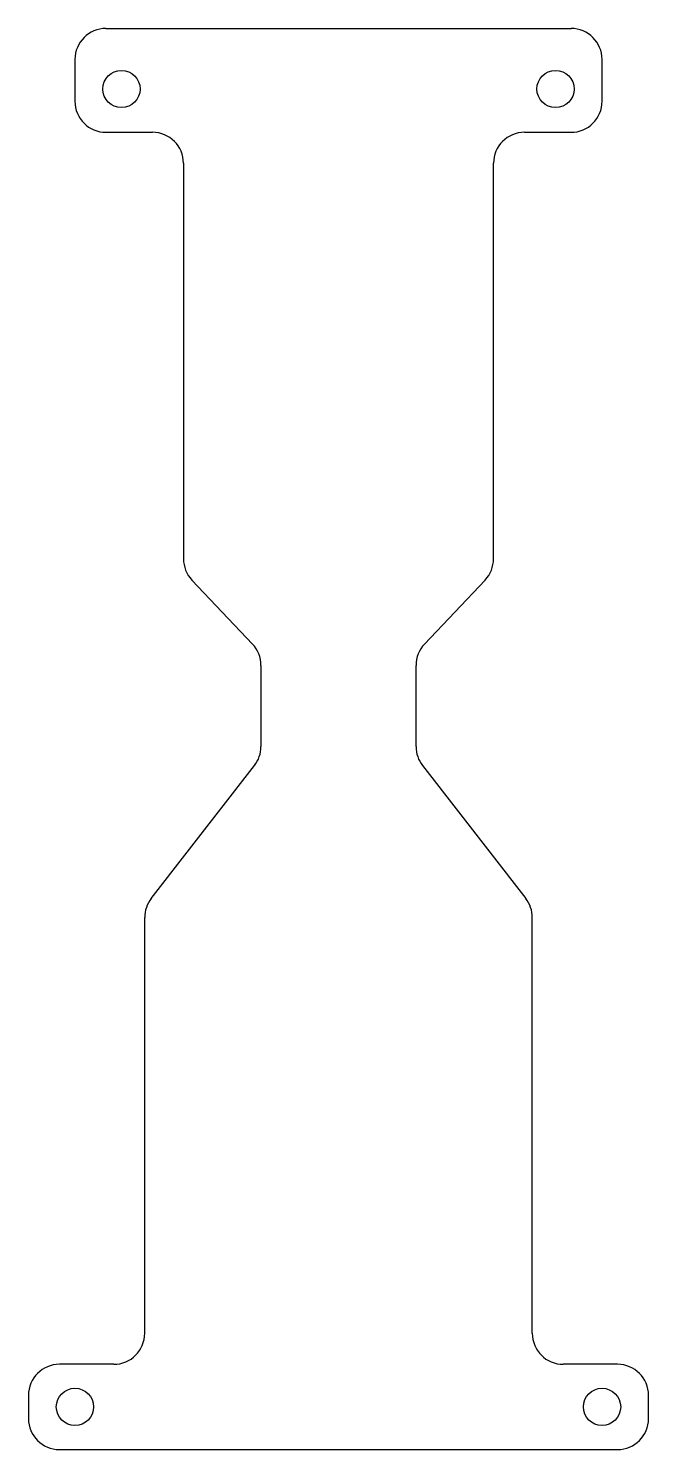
# Model space of a CAD drawing. Header units: millimetres. Extents: x 106.9 to 146.9, y -65.9 to 25.8.
import ezdxf

# ---------------------------------------------------------------- set-up
doc = ezdxf.new("R2010")
doc.units = ezdxf.units.MM

msp = doc.modelspace()

# ---------------------------------------------------------------- linework, layer by layer
for p, q in [((111.949, 25.779), (141.949, 25.779)), ((109.949, 23.779), (109.949, 21.079)), ((143.949, 21.079), (143.949, 23.779)), ((111.949, 19.079), (114.949, 19.079)), ((138.949, 19.079), (141.949, 19.079)), ((116.949, 17.079), (116.949, -8.425)), ((136.949, -8.425), (136.949, 17.079)), ((117.496, -9.799), (121.402, -13.926)), ((132.496, -13.926), (136.402, -9.799)), ((121.949, -15.301), (121.949, -20.541)), ((131.949, -20.541), (131.949, -15.301)), ((114.869, -30.341), (121.528, -21.767)), ((132.369, -21.767), (139.028, -30.341)), ((114.449, -58.382), (114.449, -31.567)), ((139.449, -58.382), (139.449, -31.567)), ((112.449, -60.382), (108.949, -60.382)), ((144.949, -60.382), (141.449, -60.382)), ((106.949, -62.382), (106.949, -63.882)), ((146.949, -63.882), (146.949, -62.382)), ((108.949, -65.882), (144.949, -65.882))]:
    msp.add_line(p, q)
for centre in [(112.949, 21.872), (140.949, 21.872), (109.949, -63.128), (143.949, -63.128)]:
    msp.add_circle(centre, 1.2)
for centre, start, end in [((111.949, 23.779), 90, 180), ((141.949, 23.779), 0, 90), ((111.949, 21.079), 180, 270), ((141.949, 21.079), 270, 0), ((114.949, 17.079), 0, 90), ((138.949, 17.079), 90, 180), ((118.949, -8.425), 180, 223.41841), ((134.949, -8.425), 316.58159, 0), ((119.949, -15.301), 0, 43.41841), ((133.949, -15.301), 136.58159, 180), ((119.949, -20.541), 322.1626, 0), ((133.949, -20.541), 180, 217.8374), ((116.449, -31.567), 142.1626, 180), ((137.449, -31.567), 0, 37.8374), ((112.449, -58.382), 270, 0), ((141.449, -58.382), 180, 270), ((108.949, -62.382), 90, 180), ((144.949, -62.382), 0, 90), ((108.949, -63.882), 180, 270), ((144.949, -63.882), 270, 0)]:
    msp.add_arc(centre, 2, start, end)

doc.saveas('drawing.dxf')
